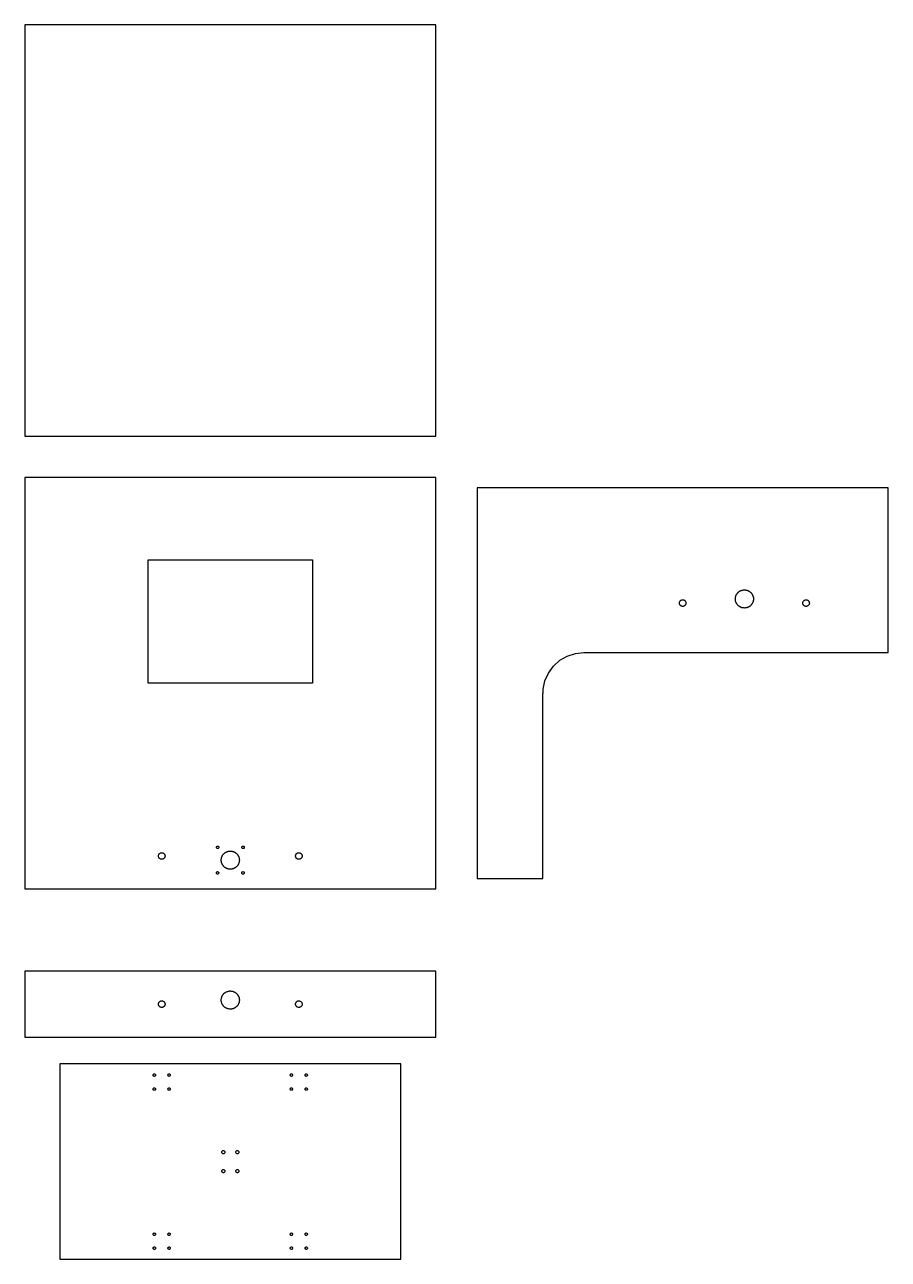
# Model space of a CAD drawing. Header units: metres. Extents: x -550 to 1050, y -400 to 1100.
# Drawn here: x 0 to 1050, y -400 to 1100 of the extents above; entities that cross this region are included whole.
import ezdxf

# ---------------------------------------------------------------- set-up
doc = ezdxf.new("R2010")
doc.units = ezdxf.units.M

msp = doc.modelspace()

# ---------------------------------------------------------------- linework, layer by layer
for p, q in [((500, 1100), (0, 1100)), ((0, 1100), (0, 600)), ((500, 600), (500, 1100)), ((0, 600), (500, 600)), ((500, 550), (0, 550)), ((0, 550), (0, 50)), ((500, 50), (500, 550)), ((1050, 537.3), (550, 537.3)), ((550, 537.3), (550, 62.7)), ((1050, 337.3), (1050, 537.3)), ((150, 300), (150, 450)), ((150, 450), (350, 450)), ((350, 450), (350, 300)), ((864.308, 404.886), (864.436, 405.367)), ((864.436, 405.367), (864.585, 405.841)), ((864.585, 405.841), (864.756, 406.308)), ((864.756, 406.308), (864.948, 406.767)), ((864.948, 406.767), (865.16, 407.216)), ((865.16, 407.216), (865.392, 407.656)), ((865.392, 407.656), (865.644, 408.085)), ((865.644, 408.085), (865.915, 408.501)), ((865.915, 408.501), (866.204, 408.906)), ((866.204, 408.906), (866.512, 409.296)), ((866.512, 409.296), (866.836, 409.673)), ((866.836, 409.673), (867.178, 410.034)), ((867.178, 410.034), (867.535, 410.38)), ((867.535, 410.38), (867.908, 410.709)), ((867.908, 410.709), (868.295, 411.021)), ((868.295, 411.021), (868.696, 411.315)), ((868.696, 411.315), (869.11, 411.59)), ((869.11, 411.59), (869.536, 411.847)), ((869.536, 411.847), (869.973, 412.084)), ((869.973, 412.084), (870.42, 412.301)), ((870.42, 412.301), (870.877, 412.498)), ((870.877, 412.498), (871.342, 412.674)), ((871.342, 412.674), (871.814, 412.829)), ((871.814, 412.829), (872.293, 412.962)), ((872.293, 412.962), (872.778, 413.073)), ((872.778, 413.073), (873.267, 413.163)), ((873.267, 413.163), (873.76, 413.23)), ((873.76, 413.23), (874.255, 413.275)), ((874.255, 413.275), (874.751, 413.297)), ((874.751, 413.297), (875.249, 413.297)), ((875.249, 413.297), (875.745, 413.275)), ((875.745, 413.275), (876.24, 413.23)), ((876.24, 413.23), (876.733, 413.163)), ((876.733, 413.163), (877.222, 413.073)), ((877.222, 413.073), (877.707, 412.962)), ((877.707, 412.962), (878.186, 412.829)), ((878.186, 412.829), (878.658, 412.674)), ((878.658, 412.674), (879.123, 412.498)), ((879.123, 412.498), (879.58, 412.301)), ((879.58, 412.301), (880.027, 412.084)), ((880.027, 412.084), (880.464, 411.847)), ((880.464, 411.847), (880.89, 411.59)), ((880.89, 411.59), (881.304, 411.315)), ((881.304, 411.315), (881.705, 411.021)), ((881.705, 411.021), (882.092, 410.709)), ((882.092, 410.709), (882.465, 410.38)), ((882.465, 410.38), (882.822, 410.034)), ((882.822, 410.034), (883.164, 409.673)), ((883.164, 409.673), (883.488, 409.296)), ((883.488, 409.296), (883.796, 408.906)), ((883.796, 408.906), (884.085, 408.501)), ((884.085, 408.501), (884.356, 408.085)), ((884.356, 408.085), (884.608, 407.656)), ((884.608, 407.656), (884.84, 407.216)), ((884.84, 407.216), (885.052, 406.767)), ((885.052, 406.767), (885.244, 406.308)), ((885.244, 406.308), (885.415, 405.841)), ((885.415, 405.841), (885.564, 405.367)), ((885.564, 405.367), (885.692, 404.886)), ((796.002, 397.423), (796.047, 397.914)), ((796.017, 396.931), (796.002, 397.423)), ((796.093, 396.444), (796.017, 396.931)), ((796.047, 397.914), (796.153, 398.395)), ((796.227, 395.971), (796.093, 396.444)), ((796.153, 398.395), (796.316, 398.859)), ((796.419, 395.517), (796.227, 395.971)), ((796.316, 398.859), (796.536, 399.3)), ((796.666, 395.091), (796.419, 395.517)), ((796.536, 399.3), (796.808, 399.711)), ((796.962, 394.698), (796.666, 395.091)), ((796.808, 399.711), (797.128, 400.085)), ((797.305, 394.344), (796.962, 394.698)), ((797.128, 400.085), (797.492, 400.416)), ((797.689, 394.035), (797.305, 394.344)), ((797.492, 400.416), (797.894, 400.701)), ((798.108, 393.776), (797.689, 394.035)), ((797.894, 400.701), (798.328, 400.934)), ((798.555, 393.57), (798.108, 393.776)), ((798.328, 400.934), (798.787, 401.112)), ((799.024, 393.421), (798.555, 393.57)), ((798.787, 401.112), (799.265, 401.232)), ((799.508, 393.33), (799.024, 393.421)), ((799.265, 401.232), (799.754, 401.292)), ((800, 393.3), (799.508, 393.33)), ((799.754, 401.292), (800.246, 401.292)), ((800.492, 393.33), (800, 393.3)), ((800.246, 401.292), (800.735, 401.232)), ((800.976, 393.421), (800.492, 393.33)), ((800.735, 401.232), (801.213, 401.112)), ((801.445, 393.57), (800.976, 393.421)), ((801.213, 401.112), (801.672, 400.934)), ((801.892, 393.776), (801.445, 393.57)), ((801.672, 400.934), (802.106, 400.701)), ((802.311, 394.035), (801.892, 393.776)), ((802.106, 400.701), (802.508, 400.416)), ((802.695, 394.344), (802.311, 394.035)), ((802.508, 400.416), (802.872, 400.085)), ((803.038, 394.698), (802.695, 394.344)), ((802.872, 400.085), (803.192, 399.711)), ((803.334, 395.091), (803.038, 394.698)), ((803.192, 399.711), (803.464, 399.3)), ((803.581, 395.517), (803.334, 395.091)), ((803.464, 399.3), (803.684, 398.859)), ((803.773, 395.971), (803.581, 395.517)), ((803.684, 398.859), (803.847, 398.395)), ((803.907, 396.444), (803.773, 395.971)), ((803.847, 398.395), (803.953, 397.914)), ((803.983, 396.931), (803.907, 396.444)), ((803.953, 397.914), (803.998, 397.423)), ((803.998, 397.423), (803.983, 396.931)), ((864.001, 402.424), (864.018, 402.921)), ((864.006, 401.927), (864.001, 402.424)), ((864.034, 401.431), (864.006, 401.927)), ((864.018, 402.921), (864.057, 403.417)), ((864.085, 400.936), (864.034, 401.431)), ((864.057, 403.417), (864.118, 403.91)), ((864.158, 400.444), (864.085, 400.936)), ((864.118, 403.91), (864.202, 404.4)), ((864.253, 399.956), (864.158, 400.444)), ((864.202, 404.4), (864.308, 404.886)), ((864.369, 399.473), (864.253, 399.956)), ((864.508, 398.996), (864.369, 399.473)), ((864.668, 398.525), (864.508, 398.996)), ((864.849, 398.062), (864.668, 398.525)), ((865.051, 397.607), (864.849, 398.062)), ((865.273, 397.163), (865.051, 397.607)), ((865.515, 396.728), (865.273, 397.163)), ((865.777, 396.305), (865.515, 396.728)), ((866.057, 395.895), (865.777, 396.305)), ((866.356, 395.497), (866.057, 395.895)), ((866.672, 395.114), (866.356, 395.497)), ((867.005, 394.745), (866.672, 395.114)), ((867.355, 394.391), (867.005, 394.745)), ((867.72, 394.054), (867.355, 394.391)), ((868.1, 393.733), (867.72, 394.054)), ((868.494, 393.43), (868.1, 393.733)), ((868.902, 393.145), (868.494, 393.43)), ((869.322, 392.879), (868.902, 393.145)), ((869.753, 392.632), (869.322, 392.879)), ((870.195, 392.405), (869.753, 392.632)), ((870.647, 392.198), (870.195, 392.405)), ((871.108, 392.011), (870.647, 392.198)), ((871.577, 391.846), (871.108, 392.011)), ((872.053, 391.702), (871.577, 391.846)), ((872.535, 391.58), (872.053, 391.702)), ((873.022, 391.479), (872.535, 391.58)), ((873.513, 391.401), (873.022, 391.479)), ((874.007, 391.345), (873.513, 391.401)), ((874.503, 391.311), (874.007, 391.345)), ((875, 391.3), (874.503, 391.311)), ((875.497, 391.311), (875, 391.3)), ((875.993, 391.345), (875.497, 391.311)), ((876.487, 391.401), (875.993, 391.345)), ((876.978, 391.479), (876.487, 391.401)), ((877.465, 391.58), (876.978, 391.479)), ((877.947, 391.702), (877.465, 391.58)), ((878.423, 391.846), (877.947, 391.702)), ((878.892, 392.011), (878.423, 391.846)), ((879.353, 392.198), (878.892, 392.011)), ((879.805, 392.405), (879.353, 392.198)), ((880.247, 392.632), (879.805, 392.405)), ((880.678, 392.879), (880.247, 392.632)), ((881.098, 393.145), (880.678, 392.879)), ((881.506, 393.43), (881.098, 393.145)), ((881.9, 393.733), (881.506, 393.43)), ((882.28, 394.054), (881.9, 393.733)), ((882.645, 394.391), (882.28, 394.054)), ((882.995, 394.745), (882.645, 394.391)), ((883.328, 395.114), (882.995, 394.745)), ((883.644, 395.497), (883.328, 395.114)), ((883.943, 395.895), (883.644, 395.497)), ((884.223, 396.305), (883.943, 395.895)), ((884.485, 396.728), (884.223, 396.305)), ((884.727, 397.163), (884.485, 396.728)), ((884.949, 397.607), (884.727, 397.163)), ((885.151, 398.062), (884.949, 397.607)), ((885.332, 398.525), (885.151, 398.062)), ((885.492, 398.996), (885.332, 398.525)), ((885.631, 399.473), (885.492, 398.996)), ((885.747, 399.956), (885.631, 399.473)), ((885.692, 404.886), (885.798, 404.4)), ((885.842, 400.444), (885.747, 399.956)), ((885.798, 404.4), (885.882, 403.91)), ((885.915, 400.936), (885.842, 400.444)), ((885.882, 403.91), (885.943, 403.417)), ((885.966, 401.431), (885.915, 400.936)), ((885.943, 403.417), (885.982, 402.921)), ((885.994, 401.927), (885.966, 401.431)), ((885.982, 402.921), (885.999, 402.424)), ((885.999, 402.424), (885.994, 401.927)), ((946.002, 397.423), (946.047, 397.914)), ((946.017, 396.931), (946.002, 397.423)), ((946.093, 396.444), (946.017, 396.931)), ((946.047, 397.914), (946.153, 398.395)), ((946.227, 395.971), (946.093, 396.444)), ((946.153, 398.395), (946.316, 398.859)), ((946.419, 395.517), (946.227, 395.971)), ((946.316, 398.859), (946.536, 399.3)), ((946.666, 395.091), (946.419, 395.517)), ((946.536, 399.3), (946.808, 399.711)), ((946.962, 394.698), (946.666, 395.091)), ((946.808, 399.711), (947.128, 400.085)), ((947.305, 394.344), (946.962, 394.698)), ((947.128, 400.085), (947.492, 400.416)), ((947.689, 394.035), (947.305, 394.344)), ((947.492, 400.416), (947.894, 400.701)), ((948.108, 393.776), (947.689, 394.035)), ((947.894, 400.701), (948.328, 400.934)), ((948.555, 393.57), (948.108, 393.776)), ((948.328, 400.934), (948.787, 401.112)), ((949.024, 393.421), (948.555, 393.57)), ((948.787, 401.112), (949.265, 401.232)), ((949.508, 393.33), (949.024, 393.421)), ((949.265, 401.232), (949.754, 401.292)), ((950, 393.3), (949.508, 393.33)), ((949.754, 401.292), (950.246, 401.292)), ((950.492, 393.33), (950, 393.3)), ((950.246, 401.292), (950.735, 401.232)), ((950.976, 393.421), (950.492, 393.33)), ((950.735, 401.232), (951.213, 401.112)), ((951.445, 393.57), (950.976, 393.421)), ((951.213, 401.112), (951.672, 400.934)), ((951.892, 393.776), (951.445, 393.57)), ((951.672, 400.934), (952.106, 400.701)), ((952.311, 394.035), (951.892, 393.776)), ((952.106, 400.701), (952.508, 400.416)), ((952.695, 394.344), (952.311, 394.035)), ((952.508, 400.416), (952.872, 400.085)), ((953.038, 394.698), (952.695, 394.344)), ((952.872, 400.085), (953.192, 399.711)), ((953.334, 395.091), (953.038, 394.698)), ((953.192, 399.711), (953.464, 399.3)), ((953.581, 395.517), (953.334, 395.091)), ((953.464, 399.3), (953.684, 398.859)), ((953.773, 395.971), (953.581, 395.517)), ((953.684, 398.859), (953.847, 398.395)), ((953.907, 396.444), (953.773, 395.971)), ((953.847, 398.395), (953.953, 397.914)), ((953.983, 396.931), (953.907, 396.444)), ((953.953, 397.914), (953.998, 397.423)), ((953.998, 397.423), (953.983, 396.931)), ((650.611, 327.751), (659.663, 332.977)), ((659.663, 332.977), (669.604, 336.207)), ((669.604, 336.207), (680, 337.3)), ((680, 337.3), (1050, 337.3)), ((636.699, 312.3), (642.843, 320.757)), ((642.843, 320.757), (650.611, 327.751)), ((350, 300), (150, 300)), ((630.274, 292.526), (632.447, 302.751)), ((632.447, 302.751), (636.699, 312.3)), ((630, 287.3), (630.274, 287.3)), ((630, 62.7), (630, 287.3)), ((630.274, 287.3), (630.274, 292.526)), ((162.674, 90.2462), (162.735, 90.735)), ((162.674, 89.7538), (162.674, 90.2462)), ((162.735, 90.735), (162.855, 91.2126)), ((162.855, 91.2126), (163.033, 91.6718)), ((163.033, 91.6718), (163.266, 92.1057)), ((163.266, 92.1057), (163.55, 92.5077)), ((163.55, 92.5077), (163.882, 92.8716)), ((163.882, 92.8716), (164.256, 93.1921)), ((164.256, 93.1921), (164.667, 93.4641)), ((164.667, 93.4641), (165.108, 93.6836)), ((165.108, 93.6836), (165.572, 93.8473)), ((165.572, 93.8473), (166.053, 93.9527)), ((166.053, 93.9527), (166.543, 93.9981)), ((166.543, 93.9981), (167.036, 93.9829)), ((167.036, 93.9829), (167.522, 93.9074)), ((167.522, 93.9074), (167.996, 93.7726)), ((167.996, 93.7726), (168.45, 93.5806)), ((168.45, 93.5806), (168.876, 93.3344)), ((168.876, 93.3344), (169.269, 93.0376)), ((169.269, 93.0376), (169.623, 92.6948)), ((169.623, 92.6948), (169.931, 92.3111)), ((169.931, 92.3111), (170.191, 91.8924)), ((170.191, 91.8924), (170.397, 91.445)), ((170.397, 91.445), (170.546, 90.9756)), ((170.546, 90.9756), (170.636, 90.4915)), ((170.636, 90.4915), (170.667, 90)), ((170.667, 90), (170.636, 89.5084)), ((233.02, 100.747), (233.181, 101.214)), ((233.02, 100.253), (233.02, 100.747)), ((233.181, 99.7861), (233.02, 100.253)), ((233.181, 101.214), (233.484, 101.604)), ((233.484, 99.3964), (233.181, 99.7861)), ((233.484, 101.604), (233.897, 101.874)), ((233.897, 99.1263), (233.484, 99.3964)), ((233.897, 101.874), (234.376, 101.995)), ((234.376, 99.0051), (233.897, 99.1263)), ((234.376, 101.995), (234.868, 101.954)), ((234.868, 99.0459), (234.376, 99.0051)), ((234.868, 101.954), (235.32, 101.756)), ((235.32, 99.2442), (234.868, 99.0459)), ((235.32, 101.756), (235.684, 101.421)), ((235.684, 99.5787), (235.32, 99.2442)), ((235.684, 101.421), (235.919, 100.987)), ((235.919, 100.013), (235.684, 99.5787)), ((235.919, 100.987), (236, 100.5)), ((236, 100.5), (235.919, 100.013)), ((239.999, 89.5798), (240.216, 90.0271)), ((240.216, 90.0271), (240.453, 90.4641)), ((240.453, 90.4641), (240.71, 90.8899)), ((240.71, 90.8899), (240.985, 91.3037)), ((240.985, 91.3037), (241.279, 91.7046)), ((241.279, 91.7046), (241.591, 92.0918)), ((241.591, 92.0918), (241.92, 92.4645)), ((241.92, 92.4645), (242.266, 92.822)), ((242.266, 92.822), (242.627, 93.1635)), ((242.627, 93.1635), (243.004, 93.4883)), ((243.004, 93.4883), (243.394, 93.7958)), ((243.394, 93.7958), (243.799, 94.0853)), ((243.799, 94.0853), (244.215, 94.3562)), ((244.215, 94.3562), (244.644, 94.6081)), ((244.644, 94.6081), (245.084, 94.8403)), ((245.084, 94.8403), (245.533, 95.0524)), ((245.533, 95.0524), (245.992, 95.2439)), ((245.992, 95.2439), (246.459, 95.4146)), ((246.459, 95.4146), (246.933, 95.5639)), ((246.933, 95.5639), (247.414, 95.6917)), ((247.414, 95.6917), (247.9, 95.7976)), ((247.9, 95.7976), (248.39, 95.8815)), ((248.39, 95.8815), (248.883, 95.9431)), ((248.883, 95.9431), (249.379, 95.9824)), ((249.379, 95.9824), (249.876, 95.9993)), ((249.876, 95.9993), (250.373, 95.9937)), ((250.373, 95.9937), (250.869, 95.9656)), ((250.869, 95.9656), (251.364, 95.9151)), ((251.364, 95.9151), (251.856, 95.8423)), ((251.856, 95.8423), (252.344, 95.7474)), ((252.344, 95.7474), (252.827, 95.6305)), ((252.827, 95.6305), (253.304, 95.4919)), ((253.304, 95.4919), (253.775, 95.3319)), ((253.775, 95.3319), (254.238, 95.1507)), ((254.238, 95.1507), (254.693, 94.9489)), ((254.693, 94.9489), (255.137, 94.7267)), ((255.137, 94.7267), (255.572, 94.4846)), ((255.572, 94.4846), (255.995, 94.2231)), ((255.995, 94.2231), (256.405, 93.9428)), ((256.405, 93.9428), (256.803, 93.6443)), ((256.803, 93.6443), (257.186, 93.328)), ((257.186, 93.328), (257.555, 92.9948)), ((257.555, 92.9948), (257.909, 92.6452)), ((257.909, 92.6452), (258.246, 92.28)), ((258.246, 92.28), (258.567, 91.8999)), ((258.567, 91.8999), (258.87, 91.5058)), ((258.87, 91.5058), (259.155, 91.0983)), ((259.155, 91.0983), (259.421, 90.6784)), ((259.421, 90.6784), (259.668, 90.2469)), ((259.668, 90.2469), (259.895, 89.8047)), ((264.02, 100.747), (264.181, 101.214)), ((264.02, 100.253), (264.02, 100.747)), ((264.181, 99.7861), (264.02, 100.253)), ((264.181, 101.214), (264.484, 101.604)), ((264.484, 99.3964), (264.181, 99.7861)), ((264.484, 101.604), (264.897, 101.874)), ((264.897, 99.1263), (264.484, 99.3964)), ((264.897, 101.874), (265.376, 101.995)), ((265.376, 99.0051), (264.897, 99.1263)), ((265.376, 101.995), (265.868, 101.954)), ((265.868, 99.0459), (265.376, 99.0051)), ((265.868, 101.954), (266.32, 101.756)), ((266.32, 99.2442), (265.868, 99.0459)), ((266.32, 101.756), (266.684, 101.421)), ((266.684, 99.5787), (266.32, 99.2442)), ((266.684, 101.421), (266.919, 100.987)), ((266.919, 100.013), (266.684, 99.5787)), ((266.919, 100.987), (267, 100.5)), ((267, 100.5), (266.919, 100.013)), ((329.341, 90.2462), (329.401, 90.735)), ((329.341, 89.7538), (329.341, 90.2462)), ((329.401, 90.735), (329.522, 91.2126)), ((329.522, 91.2126), (329.699, 91.6718)), ((329.699, 91.6718), (329.932, 92.1057)), ((329.932, 92.1057), (330.217, 92.5077)), ((330.217, 92.5077), (330.549, 92.8716)), ((330.549, 92.8716), (330.923, 93.1921)), ((330.923, 93.1921), (331.333, 93.4641)), ((331.333, 93.4641), (331.774, 93.6836)), ((331.774, 93.6836), (332.239, 93.8473)), ((332.239, 93.8473), (332.72, 93.9527)), ((332.72, 93.9527), (333.21, 93.9981)), ((333.21, 93.9981), (333.702, 93.9829)), ((333.702, 93.9829), (334.189, 93.9074)), ((334.189, 93.9074), (334.663, 93.7726)), ((334.663, 93.7726), (335.116, 93.5806)), ((335.116, 93.5806), (335.543, 93.3344)), ((335.543, 93.3344), (335.936, 93.0376)), ((335.936, 93.0376), (336.289, 92.6948)), ((336.289, 92.6948), (336.598, 92.3111)), ((336.598, 92.3111), (336.857, 91.8924)), ((336.857, 91.8924), (337.063, 91.445)), ((337.063, 91.445), (337.213, 90.9756)), ((337.213, 90.9756), (337.303, 90.4915)), ((337.303, 90.4915), (337.333, 90)), ((337.333, 90), (337.303, 89.5084)), ((162.735, 89.265), (162.674, 89.7538)), ((162.855, 88.7874), (162.735, 89.265)), ((163.033, 88.3282), (162.855, 88.7874)), ((163.266, 87.8943), (163.033, 88.3282)), ((163.55, 87.4923), (163.266, 87.8943)), ((163.882, 87.1283), (163.55, 87.4923)), ((164.256, 86.8079), (163.882, 87.1283)), ((164.667, 86.5359), (164.256, 86.8079)), ((165.108, 86.3164), (164.667, 86.5359)), ((165.572, 86.1527), (165.108, 86.3164)), ((166.053, 86.0473), (165.572, 86.1527)), ((166.543, 86.0019), (166.053, 86.0473)), ((167.036, 86.0171), (166.543, 86.0019)), ((167.522, 86.0926), (167.036, 86.0171)), ((167.996, 86.2274), (167.522, 86.0926)), ((168.45, 86.4193), (167.996, 86.2274)), ((168.876, 86.6656), (168.45, 86.4193)), ((169.269, 86.9624), (168.876, 86.6656)), ((169.623, 87.3052), (169.269, 86.9624)), ((169.931, 87.6889), (169.623, 87.3052)), ((170.191, 88.1076), (169.931, 87.6889)), ((170.397, 88.555), (170.191, 88.1076)), ((170.546, 89.0243), (170.397, 88.555)), ((170.636, 89.5084), (170.546, 89.0243)), ((239.003, 85.2486), (239.025, 85.7453)), ((239.003, 84.7514), (239.003, 85.2486)), ((239.025, 84.2547), (239.003, 84.7514)), ((239.025, 85.7453), (239.07, 86.2404)), ((239.07, 83.7596), (239.025, 84.2547)), ((239.07, 86.2404), (239.137, 86.733)), ((239.137, 83.2669), (239.07, 83.7596)), ((239.137, 86.733), (239.227, 87.2221)), ((239.227, 82.7779), (239.137, 83.2669)), ((239.227, 87.2221), (239.338, 87.7067)), ((239.338, 82.2933), (239.227, 82.7779)), ((239.338, 87.7067), (239.471, 88.1857)), ((239.471, 81.8143), (239.338, 82.2933)), ((239.471, 88.1857), (239.626, 88.6582)), ((239.626, 81.3418), (239.471, 81.8143)), ((239.626, 88.6582), (239.802, 89.1232)), ((239.802, 80.8768), (239.626, 81.3418)), ((239.802, 89.1232), (239.999, 89.5798)), ((239.999, 80.4202), (239.802, 80.8768)), ((240.216, 79.9729), (239.999, 80.4202)), ((240.453, 79.5359), (240.216, 79.9729)), ((240.71, 79.1101), (240.453, 79.5359)), ((240.985, 78.6963), (240.71, 79.1101)), ((241.279, 78.2954), (240.985, 78.6963)), ((241.591, 77.9082), (241.279, 78.2954)), ((241.92, 77.5355), (241.591, 77.9082)), ((242.266, 77.178), (241.92, 77.5355)), ((242.627, 76.8365), (242.266, 77.178)), ((243.004, 76.5117), (242.627, 76.8365)), ((243.394, 76.2042), (243.004, 76.5117)), ((243.799, 75.9147), (243.394, 76.2042)), ((244.215, 75.6438), (243.799, 75.9147)), ((244.644, 75.3919), (244.215, 75.6438)), ((245.084, 75.1597), (244.644, 75.3919)), ((245.533, 74.9476), (245.084, 75.1597)), ((254.693, 75.0511), (254.238, 74.8493)), ((255.137, 75.2733), (254.693, 75.0511)), ((255.572, 75.5154), (255.137, 75.2733)), ((255.995, 75.7769), (255.572, 75.5154)), ((256.405, 76.0572), (255.995, 75.7769)), ((256.803, 76.3557), (256.405, 76.0572)), ((257.186, 76.672), (256.803, 76.3557)), ((257.555, 77.0052), (257.186, 76.672)), ((257.909, 77.3548), (257.555, 77.0052)), ((258.246, 77.72), (257.909, 77.3548)), ((258.567, 78.1), (258.246, 77.72)), ((258.87, 78.4942), (258.567, 78.1)), ((259.155, 78.9016), (258.87, 78.4942)), ((259.421, 79.3216), (259.155, 78.9016)), ((259.668, 79.7531), (259.421, 79.3216)), ((259.895, 80.1953), (259.668, 79.7531)), ((259.895, 89.8047), (260.102, 89.3526)), ((260.102, 80.6474), (259.895, 80.1953)), ((260.102, 89.3526), (260.289, 88.8917)), ((260.289, 81.1083), (260.102, 80.6474)), ((260.289, 88.8917), (260.454, 88.4228)), ((260.454, 81.5772), (260.289, 81.1083)), ((260.454, 88.4228), (260.598, 87.9469)), ((260.598, 82.0531), (260.454, 81.5772)), ((260.598, 87.9469), (260.72, 87.465)), ((260.72, 82.535), (260.598, 82.0531)), ((260.72, 87.465), (260.821, 86.9781)), ((260.821, 83.0219), (260.72, 82.535)), ((260.821, 86.9781), (260.899, 86.4871)), ((260.899, 83.5129), (260.821, 83.0219)), ((260.899, 86.4871), (260.955, 85.9931)), ((260.955, 84.0069), (260.899, 83.5129)), ((260.955, 85.9931), (260.989, 85.4971)), ((260.989, 84.5029), (260.955, 84.0069)), ((260.989, 85.4971), (261, 85)), ((261, 85), (260.989, 84.5029)), ((329.401, 89.265), (329.341, 89.7538)), ((329.522, 88.7874), (329.401, 89.265)), ((329.699, 88.3282), (329.522, 88.7874)), ((329.932, 87.8943), (329.699, 88.3282)), ((330.217, 87.4923), (329.932, 87.8943)), ((330.549, 87.1283), (330.217, 87.4923)), ((330.923, 86.8079), (330.549, 87.1283)), ((331.333, 86.5359), (330.923, 86.8079)), ((331.774, 86.3164), (331.333, 86.5359)), ((332.239, 86.1527), (331.774, 86.3164)), ((332.72, 86.0473), (332.239, 86.1527)), ((333.21, 86.0019), (332.72, 86.0473)), ((333.702, 86.0171), (333.21, 86.0019)), ((334.189, 86.0926), (333.702, 86.0171)), ((334.663, 86.2274), (334.189, 86.0926)), ((335.116, 86.4193), (334.663, 86.2274)), ((335.543, 86.6656), (335.116, 86.4193)), ((335.936, 86.9624), (335.543, 86.6656)), ((336.289, 87.3052), (335.936, 86.9624)), ((336.598, 87.6889), (336.289, 87.3052)), ((336.857, 88.1076), (336.598, 87.6889)), ((337.063, 88.555), (336.857, 88.1076)), ((337.213, 89.0243), (337.063, 88.555)), ((337.303, 89.5084), (337.213, 89.0243)), ((233.02, 69.7469), (233.181, 70.2139)), ((233.02, 69.2531), (233.02, 69.7469)), ((233.181, 68.7861), (233.02, 69.2531)), ((233.181, 70.2139), (233.484, 70.6036)), ((233.484, 68.3964), (233.181, 68.7861)), ((233.484, 70.6036), (233.897, 70.8737)), ((233.897, 68.1263), (233.484, 68.3964)), ((233.897, 70.8737), (234.376, 70.9949)), ((234.376, 68.0051), (233.897, 68.1263)), ((234.376, 70.9949), (234.868, 70.9541)), ((234.868, 68.0459), (234.376, 68.0051)), ((234.868, 70.9541), (235.32, 70.7558)), ((235.32, 68.2442), (234.868, 68.0459)), ((235.32, 70.7558), (235.684, 70.4213)), ((235.684, 68.5787), (235.32, 68.2442)), ((235.684, 70.4213), (235.919, 69.987)), ((235.919, 69.0129), (235.684, 68.5787)), ((235.919, 69.987), (236, 69.5)), ((236, 69.5), (235.919, 69.0129)), ((245.992, 74.7561), (245.533, 74.9476)), ((246.459, 74.5854), (245.992, 74.7561)), ((246.933, 74.4361), (246.459, 74.5854)), ((247.414, 74.3083), (246.933, 74.4361)), ((247.9, 74.2024), (247.414, 74.3083)), ((248.39, 74.1185), (247.9, 74.2024)), ((248.883, 74.0568), (248.39, 74.1185)), ((249.379, 74.0175), (248.883, 74.0568)), ((249.876, 74.0007), (249.379, 74.0175)), ((250.373, 74.0063), (249.876, 74.0007)), ((250.869, 74.0344), (250.373, 74.0063)), ((251.364, 74.0849), (250.869, 74.0344)), ((251.856, 74.1577), (251.364, 74.0849)), ((252.344, 74.2526), (251.856, 74.1577)), ((252.827, 74.3695), (252.344, 74.2526)), ((253.304, 74.5081), (252.827, 74.3695)), ((253.775, 74.6681), (253.304, 74.5081)), ((254.238, 74.8493), (253.775, 74.6681)), ((264.02, 69.7469), (264.181, 70.2139)), ((264.02, 69.2531), (264.02, 69.7469)), ((264.181, 68.7861), (264.02, 69.2531)), ((264.181, 70.2139), (264.484, 70.6036)), ((264.484, 68.3964), (264.181, 68.7861)), ((264.484, 70.6036), (264.897, 70.8737)), ((264.897, 68.1263), (264.484, 68.3964)), ((264.897, 70.8737), (265.376, 70.9949)), ((265.376, 68.0051), (264.897, 68.1263)), ((265.376, 70.9949), (265.868, 70.9541)), ((265.868, 68.0459), (265.376, 68.0051)), ((265.868, 70.9541), (266.32, 70.7558)), ((266.32, 68.2442), (265.868, 68.0459)), ((266.32, 70.7558), (266.684, 70.4213)), ((266.684, 68.5787), (266.32, 68.2442)), ((266.684, 70.4213), (266.919, 69.987)), ((266.919, 69.0129), (266.684, 68.5787)), ((266.919, 69.987), (267, 69.5)), ((267, 69.5), (266.919, 69.0129)), ((550, 62.7), (630, 62.7)), ((0, 50), (500, 50)), ((500, -50), (0, -50)), ((0, -50), (0, -130)), ((500, -130), (500, -50)), ((245.084, -75.1597), (245.533, -74.9476)), ((245.533, -74.9476), (245.992, -74.7561)), ((245.992, -74.7561), (246.459, -74.5854)), ((246.459, -74.5854), (246.933, -74.4361)), ((246.933, -74.4361), (247.414, -74.3083)), ((247.414, -74.3083), (247.9, -74.2024)), ((247.9, -74.2024), (248.39, -74.1185)), ((248.39, -74.1185), (248.883, -74.0568)), ((248.883, -74.0568), (249.379, -74.0175)), ((249.379, -74.0175), (249.876, -74.0007)), ((249.876, -74.0007), (250.373, -74.0063)), ((250.373, -74.0063), (250.869, -74.0344)), ((250.869, -74.0344), (251.364, -74.0849)), ((251.364, -74.0849), (251.856, -74.1577)), ((251.856, -74.1577), (252.344, -74.2526)), ((252.344, -74.2526), (252.827, -74.3695)), ((252.827, -74.3695), (253.304, -74.5081)), ((253.304, -74.5081), (253.775, -74.6681)), ((253.775, -74.6681), (254.238, -74.8493)), ((254.238, -74.8493), (254.693, -75.0511)), ((162.674, -89.7538), (162.735, -89.265)), ((162.674, -90.2462), (162.674, -89.7538)), ((162.735, -89.265), (162.855, -88.7874)), ((162.855, -88.7874), (163.033, -88.3282)), ((163.033, -88.3282), (163.266, -87.8943)), ((163.266, -87.8943), (163.55, -87.4923)), ((163.55, -87.4923), (163.882, -87.1283)), ((163.882, -87.1283), (164.256, -86.8079)), ((164.256, -86.8079), (164.667, -86.5359)), ((164.667, -86.5359), (165.108, -86.3164)), ((165.108, -86.3164), (165.572, -86.1527)), ((165.572, -86.1527), (166.053, -86.0473)), ((166.053, -86.0473), (166.543, -86.0019)), ((166.543, -86.0019), (167.036, -86.0171)), ((167.036, -86.0171), (167.522, -86.0926)), ((167.522, -86.0926), (167.996, -86.2274)), ((167.996, -86.2274), (168.45, -86.4193)), ((168.45, -86.4193), (168.876, -86.6656)), ((168.876, -86.6656), (169.269, -86.9624)), ((169.269, -86.9624), (169.623, -87.3052)), ((169.623, -87.3052), (169.931, -87.6889)), ((169.931, -87.6889), (170.191, -88.1076)), ((170.191, -88.1076), (170.397, -88.555)), ((170.397, -88.555), (170.546, -89.0243)), ((170.546, -89.0243), (170.636, -89.5084)), ((170.636, -89.5084), (170.667, -90)), ((170.667, -90), (170.636, -90.4915)), ((239.003, -84.7514), (239.025, -84.2547)), ((239.003, -85.2486), (239.003, -84.7514)), ((239.025, -85.7453), (239.003, -85.2486)), ((239.025, -84.2547), (239.07, -83.7596)), ((239.07, -86.2404), (239.025, -85.7453)), ((239.07, -83.7596), (239.137, -83.2669)), ((239.137, -86.733), (239.07, -86.2404)), ((239.137, -83.2669), (239.227, -82.7779)), ((239.227, -87.2221), (239.137, -86.733)), ((239.227, -82.7779), (239.338, -82.2933)), ((239.338, -87.7067), (239.227, -87.2221)), ((239.338, -82.2933), (239.471, -81.8143)), ((239.471, -88.1857), (239.338, -87.7067)), ((239.471, -81.8143), (239.626, -81.3418)), ((239.626, -88.6582), (239.471, -88.1857)), ((239.626, -81.3418), (239.802, -80.8768)), ((239.802, -89.1232), (239.626, -88.6582)), ((239.802, -80.8768), (239.999, -80.4202)), ((239.999, -89.5798), (239.802, -89.1232)), ((239.999, -80.4202), (240.216, -79.9729)), ((240.216, -90.0271), (239.999, -89.5798)), ((240.216, -79.9729), (240.453, -79.5359)), ((240.453, -79.5359), (240.71, -79.1101)), ((240.71, -79.1101), (240.985, -78.6963)), ((240.985, -78.6963), (241.279, -78.2954)), ((241.279, -78.2954), (241.591, -77.9082)), ((241.591, -77.9082), (241.92, -77.5355)), ((241.92, -77.5355), (242.266, -77.178)), ((242.266, -77.178), (242.627, -76.8365)), ((242.627, -76.8365), (243.004, -76.5117)), ((243.004, -76.5117), (243.394, -76.2042)), ((243.394, -76.2042), (243.799, -75.9147)), ((243.799, -75.9147), (244.215, -75.6438)), ((244.215, -75.6438), (244.644, -75.3919)), ((244.644, -75.3919), (245.084, -75.1597)), ((254.693, -75.0511), (255.137, -75.2733)), ((255.137, -75.2733), (255.572, -75.5154)), ((255.572, -75.5154), (255.995, -75.7769)), ((255.995, -75.7769), (256.405, -76.0572)), ((256.405, -76.0572), (256.803, -76.3557)), ((256.803, -76.3557), (257.186, -76.672)), ((257.186, -76.672), (257.555, -77.0052)), ((257.555, -77.0052), (257.909, -77.3548)), ((257.909, -77.3548), (258.246, -77.72)), ((258.246, -77.72), (258.567, -78.1)), ((258.567, -78.1), (258.87, -78.4942)), ((258.87, -78.4942), (259.155, -78.9016)), ((259.155, -78.9016), (259.421, -79.3216)), ((259.421, -79.3216), (259.668, -79.7531)), ((259.668, -79.7531), (259.895, -80.1953)), ((259.895, -89.8047), (259.668, -90.2469)), ((259.895, -80.1953), (260.102, -80.6474)), ((260.102, -89.3526), (259.895, -89.8047)), ((260.102, -80.6474), (260.289, -81.1083)), ((260.289, -88.8917), (260.102, -89.3526)), ((260.289, -81.1083), (260.454, -81.5772)), ((260.454, -88.4228), (260.289, -88.8917)), ((260.454, -81.5772), (260.598, -82.0531)), ((260.598, -87.9469), (260.454, -88.4228)), ((260.598, -82.0531), (260.72, -82.535)), ((260.72, -87.465), (260.598, -87.9469)), ((260.72, -82.535), (260.821, -83.0219)), ((260.821, -86.9781), (260.72, -87.465)), ((260.821, -83.0219), (260.899, -83.5129)), ((260.899, -86.4871), (260.821, -86.9781)), ((260.899, -83.5129), (260.955, -84.0069)), ((260.955, -85.9931), (260.899, -86.4871)), ((260.955, -84.0069), (260.989, -84.5029)), ((260.989, -85.4971), (260.955, -85.9931)), ((260.989, -84.5029), (261, -85)), ((261, -85), (260.989, -85.4971)), ((329.341, -89.7538), (329.401, -89.265)), ((329.341, -90.2462), (329.341, -89.7538)), ((329.401, -89.265), (329.522, -88.7874)), ((329.522, -88.7874), (329.699, -88.3282)), ((329.699, -88.3282), (329.932, -87.8943)), ((329.932, -87.8943), (330.217, -87.4923)), ((330.217, -87.4923), (330.549, -87.1283)), ((330.549, -87.1283), (330.923, -86.8079)), ((330.923, -86.8079), (331.333, -86.5359)), ((331.333, -86.5359), (331.774, -86.3164)), ((331.774, -86.3164), (332.239, -86.1527)), ((332.239, -86.1527), (332.72, -86.0473)), ((332.72, -86.0473), (333.21, -86.0019)), ((333.21, -86.0019), (333.702, -86.0171)), ((333.702, -86.0171), (334.189, -86.0926)), ((334.189, -86.0926), (334.663, -86.2274)), ((334.663, -86.2274), (335.116, -86.4193)), ((335.116, -86.4193), (335.543, -86.6656)), ((335.543, -86.6656), (335.936, -86.9624)), ((335.936, -86.9624), (336.289, -87.3052)), ((336.289, -87.3052), (336.598, -87.6889)), ((336.598, -87.6889), (336.857, -88.1076)), ((336.857, -88.1076), (337.063, -88.555)), ((337.063, -88.555), (337.213, -89.0243)), ((337.213, -89.0243), (337.303, -89.5084)), ((337.303, -89.5084), (337.333, -90)), ((337.333, -90), (337.303, -90.4915)), ((162.735, -90.735), (162.674, -90.2462)), ((162.855, -91.2126), (162.735, -90.735)), ((163.033, -91.6718), (162.855, -91.2126)), ((163.266, -92.1057), (163.033, -91.6718)), ((163.55, -92.5077), (163.266, -92.1057)), ((163.882, -92.8716), (163.55, -92.5077)), ((164.256, -93.1921), (163.882, -92.8716)), ((164.667, -93.4641), (164.256, -93.1921)), ((165.108, -93.6836), (164.667, -93.4641)), ((165.572, -93.8473), (165.108, -93.6836)), ((166.053, -93.9527), (165.572, -93.8473)), ((166.543, -93.9981), (166.053, -93.9527)), ((167.036, -93.9829), (166.543, -93.9981)), ((167.522, -93.9074), (167.036, -93.9829)), ((167.996, -93.7726), (167.522, -93.9074)), ((168.45, -93.5806), (167.996, -93.7726)), ((168.876, -93.3344), (168.45, -93.5806)), ((169.269, -93.0376), (168.876, -93.3344)), ((169.623, -92.6948), (169.269, -93.0376)), ((169.931, -92.3111), (169.623, -92.6948)), ((170.191, -91.8924), (169.931, -92.3111)), ((170.397, -91.445), (170.191, -91.8924)), ((170.546, -90.9756), (170.397, -91.445)), ((170.636, -90.4915), (170.546, -90.9756)), ((240.453, -90.4641), (240.216, -90.0271)), ((240.71, -90.8899), (240.453, -90.4641)), ((240.985, -91.3037), (240.71, -90.8899)), ((241.279, -91.7046), (240.985, -91.3037)), ((241.591, -92.0918), (241.279, -91.7046)), ((241.92, -92.4645), (241.591, -92.0918)), ((242.266, -92.822), (241.92, -92.4645)), ((242.627, -93.1635), (242.266, -92.822)), ((243.004, -93.4883), (242.627, -93.1635)), ((243.394, -93.7958), (243.004, -93.4883)), ((243.799, -94.0853), (243.394, -93.7958)), ((244.215, -94.3562), (243.799, -94.0853)), ((244.644, -94.6081), (244.215, -94.3562)), ((245.084, -94.8403), (244.644, -94.6081)), ((245.533, -95.0524), (245.084, -94.8403)), ((245.992, -95.2439), (245.533, -95.0524)), ((246.459, -95.4146), (245.992, -95.2439)), ((246.933, -95.5639), (246.459, -95.4146)), ((247.414, -95.6917), (246.933, -95.5639)), ((247.9, -95.7976), (247.414, -95.6917)), ((248.39, -95.8815), (247.9, -95.7976)), ((248.883, -95.9431), (248.39, -95.8815)), ((249.379, -95.9824), (248.883, -95.9431)), ((249.876, -95.9993), (249.379, -95.9824)), ((250.373, -95.9937), (249.876, -95.9993)), ((250.869, -95.9656), (250.373, -95.9937)), ((251.364, -95.9151), (250.869, -95.9656)), ((251.856, -95.8423), (251.364, -95.9151)), ((252.344, -95.7474), (251.856, -95.8423)), ((252.827, -95.6305), (252.344, -95.7474)), ((253.304, -95.4919), (252.827, -95.6305)), ((253.775, -95.3319), (253.304, -95.4919)), ((254.238, -95.1507), (253.775, -95.3319)), ((254.693, -94.9489), (254.238, -95.1507)), ((255.137, -94.7267), (254.693, -94.9489)), ((255.572, -94.4846), (255.137, -94.7267)), ((255.995, -94.2231), (255.572, -94.4846)), ((256.405, -93.9428), (255.995, -94.2231)), ((256.803, -93.6443), (256.405, -93.9428)), ((257.186, -93.328), (256.803, -93.6443)), ((257.555, -92.9948), (257.186, -93.328)), ((257.909, -92.6452), (257.555, -92.9948)), ((258.246, -92.28), (257.909, -92.6452)), ((258.567, -91.8999), (258.246, -92.28)), ((258.87, -91.5058), (258.567, -91.8999)), ((259.155, -91.0983), (258.87, -91.5058)), ((259.421, -90.6784), (259.155, -91.0983)), ((259.668, -90.2469), (259.421, -90.6784)), ((329.401, -90.735), (329.341, -90.2462)), ((329.522, -91.2126), (329.401, -90.735)), ((329.699, -91.6718), (329.522, -91.2126)), ((329.932, -92.1057), (329.699, -91.6718)), ((330.217, -92.5077), (329.932, -92.1057)), ((330.549, -92.8716), (330.217, -92.5077)), ((330.923, -93.1921), (330.549, -92.8716)), ((331.333, -93.4641), (330.923, -93.1921)), ((331.774, -93.6836), (331.333, -93.4641)), ((332.239, -93.8473), (331.774, -93.6836)), ((332.72, -93.9527), (332.239, -93.8473)), ((333.21, -93.9981), (332.72, -93.9527)), ((333.702, -93.9829), (333.21, -93.9981)), ((334.189, -93.9074), (333.702, -93.9829)), ((334.663, -93.7726), (334.189, -93.9074)), ((335.116, -93.5806), (334.663, -93.7726)), ((335.543, -93.3344), (335.116, -93.5806)), ((335.936, -93.0376), (335.543, -93.3344)), ((336.289, -92.6948), (335.936, -93.0376)), ((336.598, -92.3111), (336.289, -92.6948)), ((336.857, -91.8924), (336.598, -92.3111)), ((337.063, -91.445), (336.857, -91.8924)), ((337.213, -90.9756), (337.063, -91.445)), ((337.303, -90.4915), (337.213, -90.9756)), ((0, -130), (500, -130)), ((457.3, -162.7), (42.7, -162.7)), ((42.7, -162.7), (42.7, -400)), ((457.3, -400), (457.3, -162.7)), ((156.187, -175.953), (156.347, -175.486)), ((156.187, -176.447), (156.187, -175.953)), ((156.347, -176.914), (156.187, -176.447)), ((156.347, -175.486), (156.651, -175.096)), ((156.651, -177.304), (156.347, -176.914)), ((156.651, -175.096), (157.064, -174.826)), ((157.064, -177.574), (156.651, -177.304)), ((157.064, -174.826), (157.543, -174.705)), ((157.543, -177.695), (157.064, -177.574)), ((157.543, -174.705), (158.035, -174.746)), ((158.035, -177.654), (157.543, -177.695)), ((158.035, -174.746), (158.487, -174.944)), ((158.487, -177.456), (158.035, -177.654)), ((158.487, -174.944), (158.85, -175.279)), ((158.85, -177.121), (158.487, -177.456)), ((158.85, -175.279), (159.085, -175.713)), ((159.085, -176.687), (158.85, -177.121)), ((159.085, -175.713), (159.167, -176.2)), ((159.167, -176.2), (159.085, -176.687)), ((174.187, -175.953), (174.347, -175.486)), ((174.187, -176.447), (174.187, -175.953)), ((174.347, -176.914), (174.187, -176.447)), ((174.347, -175.486), (174.651, -175.096)), ((174.651, -177.304), (174.347, -176.914)), ((174.651, -175.096), (175.064, -174.826)), ((175.064, -177.574), (174.651, -177.304)), ((175.064, -174.826), (175.543, -174.705)), ((175.543, -177.695), (175.064, -177.574)), ((175.543, -174.705), (176.035, -174.746)), ((176.035, -177.654), (175.543, -177.695)), ((176.035, -174.746), (176.487, -174.944)), ((176.487, -177.456), (176.035, -177.654)), ((176.487, -174.944), (176.85, -175.279)), ((176.85, -177.121), (176.487, -177.456)), ((176.85, -175.279), (177.085, -175.713)), ((177.085, -176.687), (176.85, -177.121)), ((177.085, -175.713), (177.167, -176.2)), ((177.167, -176.2), (177.085, -176.687)), ((322.854, -175.953), (323.014, -175.486)), ((322.854, -176.447), (322.854, -175.953)), ((323.014, -176.914), (322.854, -176.447)), ((323.014, -175.486), (323.317, -175.096)), ((323.317, -177.304), (323.014, -176.914)), ((323.317, -175.096), (323.731, -174.826)), ((323.731, -177.574), (323.317, -177.304)), ((323.731, -174.826), (324.209, -174.705)), ((324.209, -177.695), (323.731, -177.574)), ((324.209, -174.705), (324.702, -174.746)), ((324.702, -177.654), (324.209, -177.695)), ((324.702, -174.746), (325.154, -174.944)), ((325.154, -177.456), (324.702, -177.654)), ((325.154, -174.944), (325.517, -175.279)), ((325.517, -177.121), (325.154, -177.456)), ((325.517, -175.279), (325.752, -175.713)), ((325.752, -176.687), (325.517, -177.121)), ((325.752, -175.713), (325.833, -176.2)), ((325.833, -176.2), (325.752, -176.687)), ((340.854, -175.953), (341.014, -175.486)), ((340.854, -176.447), (340.854, -175.953)), ((341.014, -176.914), (340.854, -176.447)), ((341.014, -175.486), (341.317, -175.096)), ((341.317, -177.304), (341.014, -176.914)), ((341.317, -175.096), (341.731, -174.826)), ((341.731, -177.574), (341.317, -177.304)), ((341.731, -174.826), (342.209, -174.705)), ((342.209, -177.695), (341.731, -177.574)), ((342.209, -174.705), (342.702, -174.746)), ((342.702, -177.654), (342.209, -177.695)), ((342.702, -174.746), (343.154, -174.944)), ((343.154, -177.456), (342.702, -177.654)), ((343.154, -174.944), (343.517, -175.279)), ((343.517, -177.121), (343.154, -177.456)), ((343.517, -175.279), (343.752, -175.713)), ((343.752, -176.687), (343.517, -177.121)), ((343.752, -175.713), (343.833, -176.2)), ((343.833, -176.2), (343.752, -176.687)), ((156.187, -192.953), (156.347, -192.486)), ((156.187, -193.447), (156.187, -192.953)), ((156.347, -193.914), (156.187, -193.447)), ((156.347, -192.486), (156.651, -192.096)), ((156.651, -194.304), (156.347, -193.914)), ((156.651, -192.096), (157.064, -191.826)), ((157.064, -194.574), (156.651, -194.304)), ((157.064, -191.826), (157.543, -191.705)), ((157.543, -194.695), (157.064, -194.574)), ((157.543, -191.705), (158.035, -191.746)), ((158.035, -194.654), (157.543, -194.695)), ((158.035, -191.746), (158.487, -191.944)), ((158.487, -194.456), (158.035, -194.654)), ((158.487, -191.944), (158.85, -192.279)), ((158.85, -194.121), (158.487, -194.456)), ((158.85, -192.279), (159.085, -192.713)), ((159.085, -193.687), (158.85, -194.121)), ((159.085, -192.713), (159.167, -193.2)), ((159.167, -193.2), (159.085, -193.687)), ((174.187, -192.953), (174.347, -192.486)), ((174.187, -193.447), (174.187, -192.953)), ((174.347, -193.914), (174.187, -193.447)), ((174.347, -192.486), (174.651, -192.096)), ((174.651, -194.304), (174.347, -193.914)), ((174.651, -192.096), (175.064, -191.826)), ((175.064, -194.574), (174.651, -194.304)), ((175.064, -191.826), (175.543, -191.705)), ((175.543, -194.695), (175.064, -194.574)), ((175.543, -191.705), (176.035, -191.746)), ((176.035, -194.654), (175.543, -194.695)), ((176.035, -191.746), (176.487, -191.944)), ((176.487, -194.456), (176.035, -194.654)), ((176.487, -191.944), (176.85, -192.279)), ((176.85, -194.121), (176.487, -194.456)), ((176.85, -192.279), (177.085, -192.713)), ((177.085, -193.687), (176.85, -194.121)), ((177.085, -192.713), (177.167, -193.2)), ((177.167, -193.2), (177.085, -193.687)), ((322.854, -192.953), (323.014, -192.486)), ((322.854, -193.447), (322.854, -192.953)), ((323.014, -193.914), (322.854, -193.447)), ((323.014, -192.486), (323.317, -192.096)), ((323.317, -194.304), (323.014, -193.914)), ((323.317, -192.096), (323.731, -191.826)), ((323.731, -194.574), (323.317, -194.304)), ((323.731, -191.826), (324.209, -191.705)), ((324.209, -194.695), (323.731, -194.574)), ((324.209, -191.705), (324.702, -191.746)), ((324.702, -194.654), (324.209, -194.695)), ((324.702, -191.746), (325.154, -191.944)), ((325.154, -194.456), (324.702, -194.654)), ((325.154, -191.944), (325.517, -192.279)), ((325.517, -194.121), (325.154, -194.456)), ((325.517, -192.279), (325.752, -192.713)), ((325.752, -193.687), (325.517, -194.121)), ((325.752, -192.713), (325.833, -193.2)), ((325.833, -193.2), (325.752, -193.687)), ((340.854, -192.953), (341.014, -192.486)), ((340.854, -193.447), (340.854, -192.953)), ((341.014, -193.914), (340.854, -193.447)), ((341.014, -192.486), (341.317, -192.096)), ((341.317, -194.304), (341.014, -193.914)), ((341.317, -192.096), (341.731, -191.826)), ((341.731, -194.574), (341.317, -194.304)), ((341.731, -191.826), (342.209, -191.705)), ((342.209, -194.695), (341.731, -194.574)), ((342.209, -191.705), (342.702, -191.746)), ((342.702, -194.654), (342.209, -194.695)), ((342.702, -191.746), (343.154, -191.944)), ((343.154, -194.456), (342.702, -194.654)), ((343.154, -191.944), (343.517, -192.279)), ((343.517, -194.121), (343.154, -194.456)), ((343.517, -192.279), (343.752, -192.713)), ((343.752, -193.687), (343.517, -194.121)), ((343.752, -192.713), (343.833, -193.2)), ((343.833, -193.2), (343.752, -193.687)), ((239.5, -269.85), (239.558, -269.371)), ((239.558, -270.329), (239.5, -269.85)), ((239.558, -269.371), (239.729, -268.921)), ((239.729, -268.921), (240.003, -268.524)), ((240.003, -268.524), (240.364, -268.204)), ((240.364, -268.204), (240.791, -267.98)), ((240.791, -267.98), (241.259, -267.865)), ((241.259, -267.865), (241.741, -267.865)), ((241.741, -267.865), (242.209, -267.98)), ((242.209, -267.98), (242.636, -268.204)), ((242.636, -268.204), (242.997, -268.524)), ((242.997, -268.524), (243.271, -268.921)), ((243.271, -268.921), (243.442, -269.371)), ((243.442, -269.371), (243.5, -269.85)), ((243.5, -269.85), (243.442, -270.329)), ((256.5, -269.85), (256.558, -269.371)), ((256.558, -270.329), (256.5, -269.85)), ((256.558, -269.371), (256.729, -268.921)), ((256.729, -268.921), (257.003, -268.524)), ((257.003, -268.524), (257.364, -268.204)), ((257.364, -268.204), (257.791, -267.98)), ((257.791, -267.98), (258.259, -267.865)), ((258.259, -267.865), (258.741, -267.865)), ((258.741, -267.865), (259.209, -267.98)), ((259.209, -267.98), (259.636, -268.204)), ((259.636, -268.204), (259.997, -268.524)), ((259.997, -268.524), (260.271, -268.921)), ((260.271, -268.921), (260.442, -269.371)), ((260.442, -269.371), (260.5, -269.85)), ((260.5, -269.85), (260.442, -270.329)), ((239.729, -270.779), (239.558, -270.329)), ((240.003, -271.176), (239.729, -270.779)), ((240.364, -271.496), (240.003, -271.176)), ((240.791, -271.72), (240.364, -271.496)), ((241.259, -271.835), (240.791, -271.72)), ((241.741, -271.835), (241.259, -271.835)), ((242.209, -271.72), (241.741, -271.835)), ((242.636, -271.496), (242.209, -271.72)), ((242.997, -271.176), (242.636, -271.496)), ((243.271, -270.779), (242.997, -271.176)), ((243.442, -270.329), (243.271, -270.779)), ((256.729, -270.779), (256.558, -270.329)), ((257.003, -271.176), (256.729, -270.779)), ((257.364, -271.496), (257.003, -271.176)), ((257.791, -271.72), (257.364, -271.496)), ((258.259, -271.835), (257.791, -271.72)), ((258.741, -271.835), (258.259, -271.835)), ((259.209, -271.72), (258.741, -271.835)), ((259.636, -271.496), (259.209, -271.72)), ((259.997, -271.176), (259.636, -271.496)), ((260.271, -270.779), (259.997, -271.176)), ((260.442, -270.329), (260.271, -270.779)), ((239.5, -292.85), (239.558, -292.371)), ((239.558, -293.329), (239.5, -292.85)), ((239.558, -292.371), (239.729, -291.921)), ((239.729, -293.779), (239.558, -293.329)), ((239.729, -291.921), (240.003, -291.524)), ((240.003, -294.176), (239.729, -293.779)), ((240.003, -291.524), (240.364, -291.204)), ((240.364, -294.496), (240.003, -294.176)), ((240.364, -291.204), (240.791, -290.98)), ((240.791, -294.72), (240.364, -294.496)), ((240.791, -290.98), (241.259, -290.865)), ((241.259, -294.835), (240.791, -294.72)), ((241.259, -290.865), (241.741, -290.865)), ((241.741, -294.835), (241.259, -294.835)), ((241.741, -290.865), (242.209, -290.98)), ((242.209, -294.72), (241.741, -294.835)), ((242.209, -290.98), (242.636, -291.204)), ((242.636, -294.496), (242.209, -294.72)), ((242.636, -291.204), (242.997, -291.524)), ((242.997, -294.176), (242.636, -294.496)), ((242.997, -291.524), (243.271, -291.921)), ((243.271, -293.779), (242.997, -294.176)), ((243.271, -291.921), (243.442, -292.371)), ((243.442, -293.329), (243.271, -293.779)), ((243.442, -292.371), (243.5, -292.85)), ((243.5, -292.85), (243.442, -293.329)), ((256.5, -292.85), (256.558, -292.371)), ((256.558, -293.329), (256.5, -292.85)), ((256.558, -292.371), (256.729, -291.921)), ((256.729, -293.779), (256.558, -293.329)), ((256.729, -291.921), (257.003, -291.524)), ((257.003, -294.176), (256.729, -293.779)), ((257.003, -291.524), (257.364, -291.204)), ((257.364, -294.496), (257.003, -294.176)), ((257.364, -291.204), (257.791, -290.98)), ((257.791, -294.72), (257.364, -294.496)), ((257.791, -290.98), (258.259, -290.865)), ((258.259, -294.835), (257.791, -294.72)), ((258.259, -290.865), (258.741, -290.865)), ((258.741, -294.835), (258.259, -294.835)), ((258.741, -290.865), (259.209, -290.98)), ((259.209, -294.72), (258.741, -294.835)), ((259.209, -290.98), (259.636, -291.204)), ((259.636, -294.496), (259.209, -294.72)), ((259.636, -291.204), (259.997, -291.524)), ((259.997, -294.176), (259.636, -294.496)), ((259.997, -291.524), (260.271, -291.921)), ((260.271, -293.779), (259.997, -294.176)), ((260.271, -291.921), (260.442, -292.371)), ((260.442, -293.329), (260.271, -293.779)), ((260.442, -292.371), (260.5, -292.85)), ((260.5, -292.85), (260.442, -293.329)), ((156.187, -369.253), (156.347, -368.786)), ((156.187, -369.747), (156.187, -369.253)), ((156.347, -370.214), (156.187, -369.747)), ((156.347, -368.786), (156.651, -368.396)), ((156.651, -370.604), (156.347, -370.214)), ((156.651, -368.396), (157.064, -368.126)), ((157.064, -370.874), (156.651, -370.604)), ((157.064, -368.126), (157.543, -368.005)), ((157.543, -370.995), (157.064, -370.874)), ((157.543, -368.005), (158.035, -368.046)), ((158.035, -370.954), (157.543, -370.995)), ((158.035, -368.046), (158.487, -368.244)), ((158.487, -370.756), (158.035, -370.954)), ((158.487, -368.244), (158.85, -368.579)), ((158.85, -370.421), (158.487, -370.756)), ((158.85, -368.579), (159.085, -369.013)), ((159.085, -369.987), (158.85, -370.421)), ((159.085, -369.013), (159.167, -369.5)), ((159.167, -369.5), (159.085, -369.987)), ((174.187, -369.253), (174.347, -368.786)), ((174.187, -369.747), (174.187, -369.253)), ((174.347, -370.214), (174.187, -369.747)), ((174.347, -368.786), (174.651, -368.396)), ((174.651, -370.604), (174.347, -370.214)), ((174.651, -368.396), (175.064, -368.126)), ((175.064, -370.874), (174.651, -370.604)), ((175.064, -368.126), (175.543, -368.005)), ((175.543, -370.995), (175.064, -370.874)), ((175.543, -368.005), (176.035, -368.046)), ((176.035, -370.954), (175.543, -370.995)), ((176.035, -368.046), (176.487, -368.244)), ((176.487, -370.756), (176.035, -370.954)), ((176.487, -368.244), (176.85, -368.579)), ((176.85, -370.421), (176.487, -370.756)), ((176.85, -368.579), (177.085, -369.013)), ((177.085, -369.987), (176.85, -370.421)), ((177.085, -369.013), (177.167, -369.5)), ((177.167, -369.5), (177.085, -369.987)), ((322.854, -369.253), (323.014, -368.786)), ((322.854, -369.747), (322.854, -369.253)), ((323.014, -370.214), (322.854, -369.747)), ((323.014, -368.786), (323.317, -368.396)), ((323.317, -370.604), (323.014, -370.214)), ((323.317, -368.396), (323.731, -368.126)), ((323.731, -370.874), (323.317, -370.604)), ((323.731, -368.126), (324.209, -368.005)), ((324.209, -370.995), (323.731, -370.874)), ((324.209, -368.005), (324.702, -368.046)), ((324.702, -370.954), (324.209, -370.995)), ((324.702, -368.046), (325.154, -368.244)), ((325.154, -370.756), (324.702, -370.954)), ((325.154, -368.244), (325.517, -368.579)), ((325.517, -370.421), (325.154, -370.756)), ((325.517, -368.579), (325.752, -369.013)), ((325.752, -369.987), (325.517, -370.421)), ((325.752, -369.013), (325.833, -369.5)), ((325.833, -369.5), (325.752, -369.987)), ((340.854, -369.253), (341.014, -368.786)), ((340.854, -369.747), (340.854, -369.253)), ((341.014, -370.214), (340.854, -369.747)), ((341.014, -368.786), (341.317, -368.396)), ((341.317, -370.604), (341.014, -370.214)), ((341.317, -368.396), (341.731, -368.126)), ((341.731, -370.874), (341.317, -370.604)), ((341.731, -368.126), (342.209, -368.005)), ((342.209, -370.995), (341.731, -370.874)), ((342.209, -368.005), (342.702, -368.046)), ((342.702, -370.954), (342.209, -370.995)), ((342.702, -368.046), (343.154, -368.244)), ((343.154, -370.756), (342.702, -370.954)), ((343.154, -368.244), (343.517, -368.579)), ((343.517, -370.421), (343.154, -370.756)), ((343.517, -368.579), (343.752, -369.013)), ((343.752, -369.987), (343.517, -370.421)), ((343.752, -369.013), (343.833, -369.5)), ((343.833, -369.5), (343.752, -369.987)), ((156.187, -386.253), (156.347, -385.786)), ((156.187, -386.747), (156.187, -386.253)), ((156.347, -387.214), (156.187, -386.747)), ((156.347, -385.786), (156.651, -385.396)), ((156.651, -387.604), (156.347, -387.214)), ((156.651, -385.396), (157.064, -385.126)), ((157.064, -387.874), (156.651, -387.604)), ((157.064, -385.126), (157.543, -385.005)), ((157.543, -387.995), (157.064, -387.874)), ((157.543, -385.005), (158.035, -385.046)), ((158.035, -387.954), (157.543, -387.995)), ((158.035, -385.046), (158.487, -385.244)), ((158.487, -387.756), (158.035, -387.954)), ((158.487, -385.244), (158.85, -385.579)), ((158.85, -387.421), (158.487, -387.756)), ((158.85, -385.579), (159.085, -386.013)), ((159.085, -386.987), (158.85, -387.421)), ((159.085, -386.013), (159.167, -386.5)), ((159.167, -386.5), (159.085, -386.987)), ((174.187, -386.253), (174.347, -385.786)), ((174.187, -386.747), (174.187, -386.253)), ((174.347, -387.214), (174.187, -386.747)), ((174.347, -385.786), (174.651, -385.396)), ((174.651, -387.604), (174.347, -387.214)), ((174.651, -385.396), (175.064, -385.126)), ((175.064, -387.874), (174.651, -387.604)), ((175.064, -385.126), (175.543, -385.005)), ((175.543, -387.995), (175.064, -387.874)), ((175.543, -385.005), (176.035, -385.046)), ((176.035, -387.954), (175.543, -387.995)), ((176.035, -385.046), (176.487, -385.244)), ((176.487, -387.756), (176.035, -387.954)), ((176.487, -385.244), (176.85, -385.579)), ((176.85, -387.421), (176.487, -387.756)), ((176.85, -385.579), (177.085, -386.013)), ((177.085, -386.987), (176.85, -387.421)), ((177.085, -386.013), (177.167, -386.5)), ((177.167, -386.5), (177.085, -386.987)), ((322.854, -386.253), (323.014, -385.786)), ((322.854, -386.747), (322.854, -386.253)), ((323.014, -387.214), (322.854, -386.747)), ((323.014, -385.786), (323.317, -385.396)), ((323.317, -387.604), (323.014, -387.214)), ((323.317, -385.396), (323.731, -385.126)), ((323.731, -387.874), (323.317, -387.604)), ((323.731, -385.126), (324.209, -385.005)), ((324.209, -387.995), (323.731, -387.874)), ((324.209, -385.005), (324.702, -385.046)), ((324.702, -387.954), (324.209, -387.995)), ((324.702, -385.046), (325.154, -385.244)), ((325.154, -387.756), (324.702, -387.954)), ((325.154, -385.244), (325.517, -385.579)), ((325.517, -387.421), (325.154, -387.756)), ((325.517, -385.579), (325.752, -386.013)), ((325.752, -386.987), (325.517, -387.421)), ((325.752, -386.013), (325.833, -386.5)), ((325.833, -386.5), (325.752, -386.987)), ((340.854, -386.253), (341.014, -385.786)), ((340.854, -386.747), (340.854, -386.253)), ((341.014, -387.214), (340.854, -386.747)), ((341.014, -385.786), (341.317, -385.396)), ((341.317, -387.604), (341.014, -387.214)), ((341.317, -385.396), (341.731, -385.126)), ((341.731, -387.874), (341.317, -387.604)), ((341.731, -385.126), (342.209, -385.005)), ((342.209, -387.995), (341.731, -387.874)), ((342.209, -385.005), (342.702, -385.046)), ((342.702, -387.954), (342.209, -387.995)), ((342.702, -385.046), (343.154, -385.244)), ((343.154, -387.756), (342.702, -387.954)), ((343.154, -385.244), (343.517, -385.579)), ((343.517, -387.421), (343.154, -387.756)), ((343.517, -385.579), (343.752, -386.013)), ((343.752, -386.987), (343.517, -387.421)), ((343.752, -386.013), (343.833, -386.5)), ((343.833, -386.5), (343.752, -386.987)), ((42.7, -400), (457.3, -400))]:
    msp.add_line(p, q)

doc.saveas('drawing.dxf')
